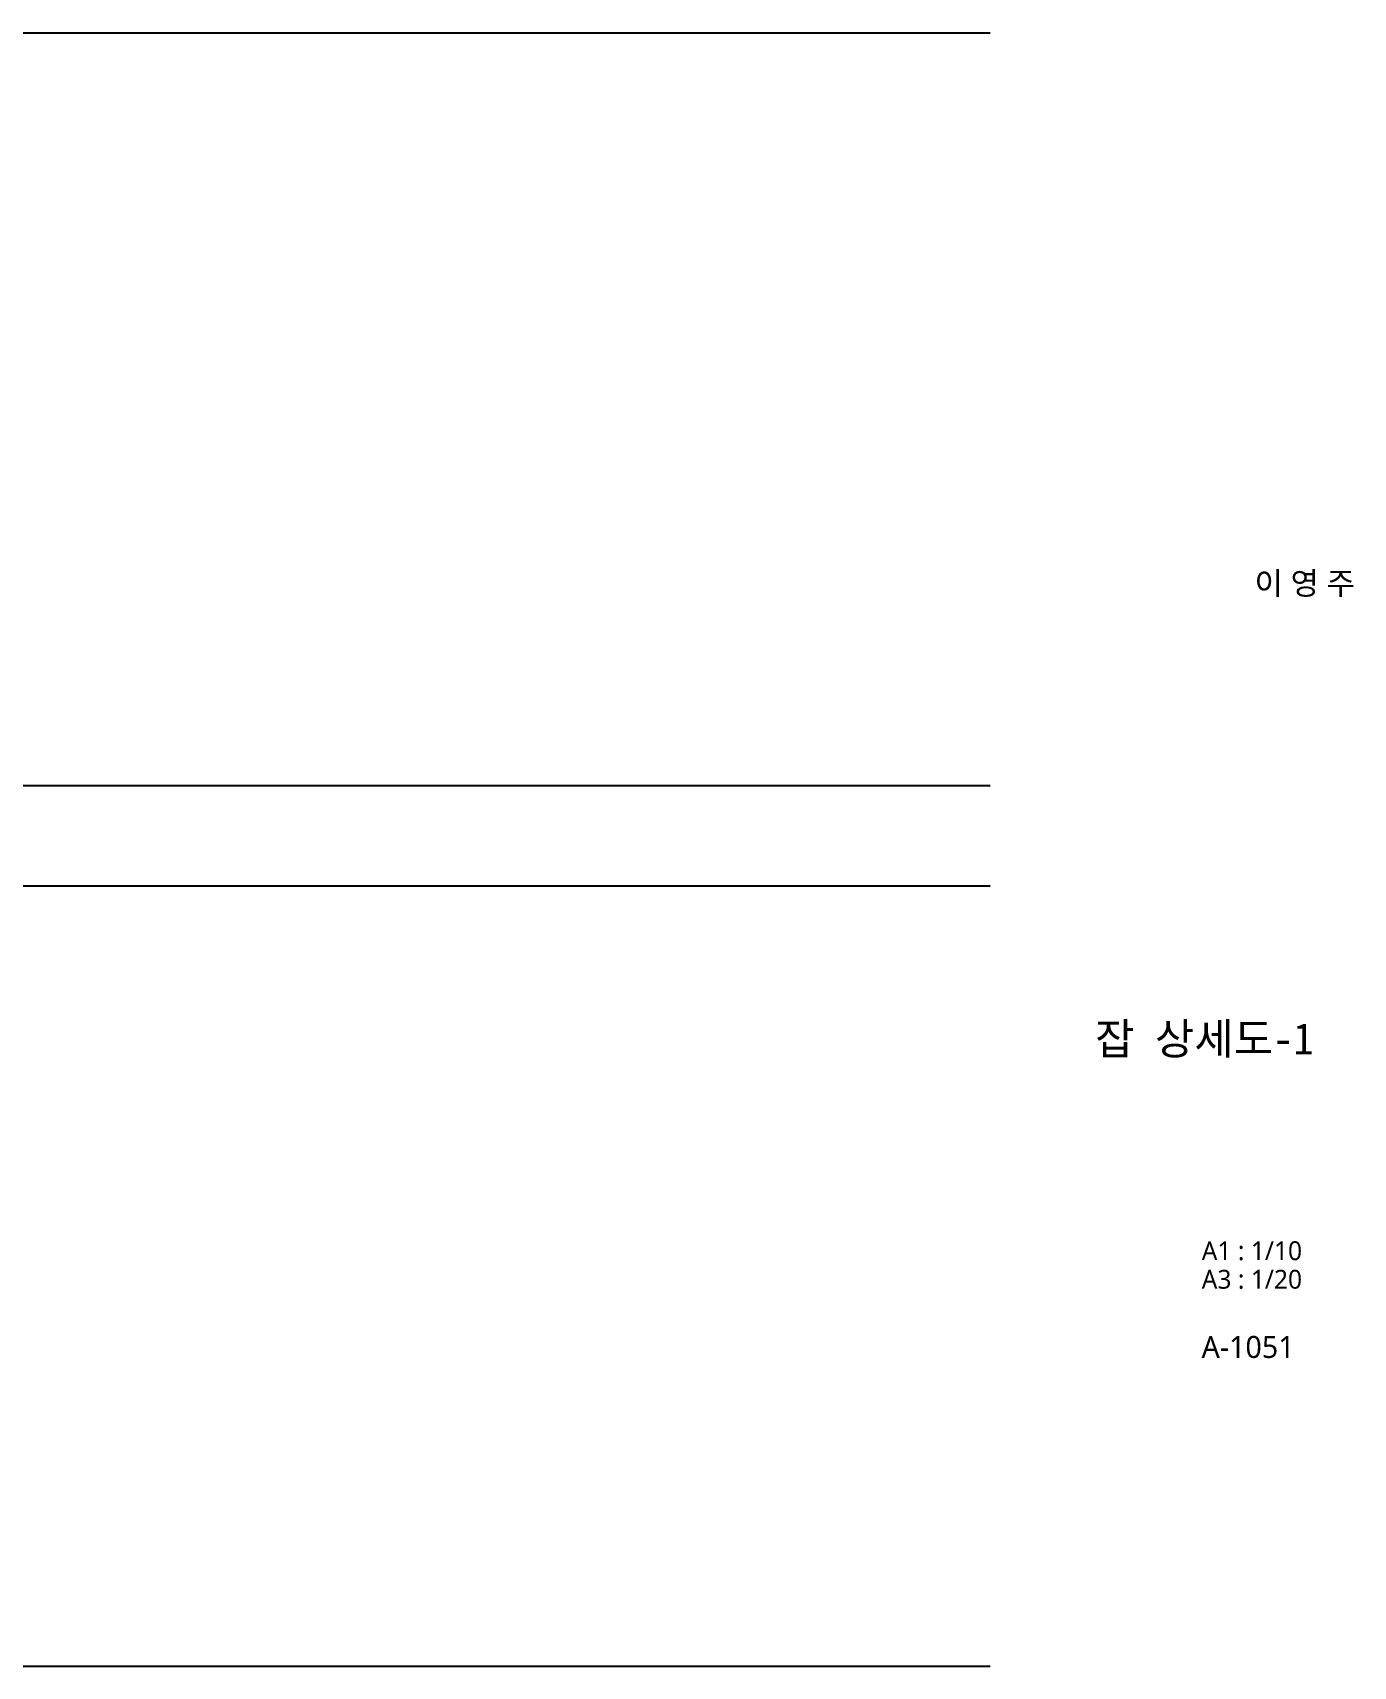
# Model space of a CAD drawing. Header units: millimetres. Extents: x 209 to 75467, y 6568 to 12199.
# Drawn here: x 6032 to 8135, y 6837 to 9438 of the extents above; entities that cross this region are included whole.
import ezdxf
from ezdxf.enums import TextEntityAlignment as Align

# ---------------------------------------------------------------- set-up
doc = ezdxf.new("R2010")
doc.units = ezdxf.units.MM
doc.header["$MEASUREMENT"] = 0
doc.layers.add('A-BORD-TEXT', color=3, linetype='CONTINUOUS', lineweight=25)
doc.layers.add('SYMB', color=7, linetype='CONTINUOUS')
doc.layers.add('TABL', color=7, linetype='CONTINUOUS')
doc.styles.add('돋움체', font='')
doc.styles.add('맑은고딕', font='')
doc.styles.get('돋움체').set_extended_font_data('DotumChe')
doc.styles.get('맑은고딕').set_extended_font_data('Malgun Gothic')

msp = doc.modelspace()

# ---------------------------------------------------------------- linework, layer by layer
at = {"layer": 'SYMB'}
for p, q in [((209, 8239.3), (7556.5, 8239.3)), ((209, 8079.3), (7556.5, 8079.3))]:
    msp.add_line(p, q, dxfattribs=at)
at = {"layer": 'TABL'}
for p, q in [((209, 9437.8), (7556.5, 9437.8)), ((209, 6836.8), (7556.5, 6836.8))]:
    msp.add_line(p, q, dxfattribs=at)

# ---------------------------------------------------------------- texts
at = {"layer": 'A-BORD-TEXT', "style": '맑은고딕'}
for s, height, p in [('이 영 주', 36, (7977.5, 8543.1)), ('A1 : 1/10', 30, (7893.5, 7483.5)), ('A3 : 1/20', 30, (7893.5, 7438.1)), ('A-1051', 35, (7893.2, 7327.8))]:
    msp.add_text(s, height=height, dxfattribs=at).set_placement(p)
at = {"layer": 'A-BORD-TEXT', "style": '돋움체'}
msp.add_text('잡 상세도-1', height=50, dxfattribs=at).set_placement((7897.8, 7836), align=Align.MIDDLE_CENTER)

doc.saveas('drawing.dxf')
